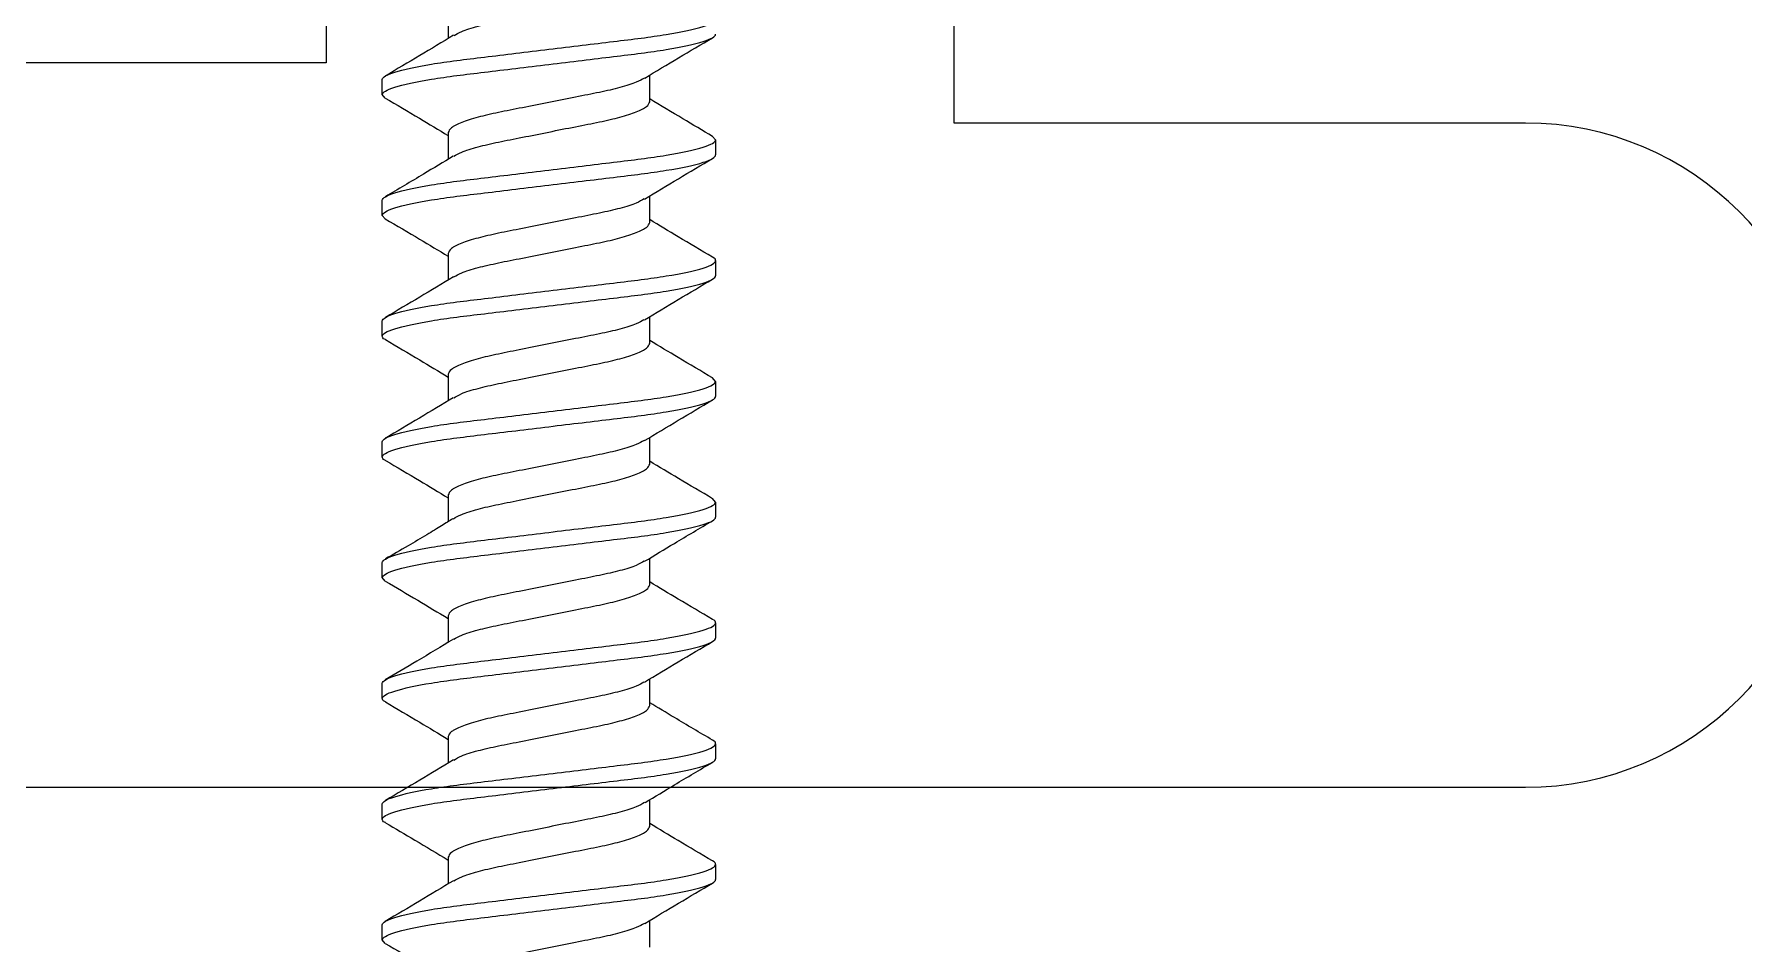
# Model space of a CAD drawing. Extents: x 0 to 79.8, y 0 to 38.2.
# Drawn here: x 71.279 to 71.987, y 29.205 to 29.582 of the extents above; entities that cross this region are included whole.
import ezdxf

# ---------------------------------------------------------------- set-up
doc = ezdxf.new("R2010")
doc.units = 0
doc.header["$MEASUREMENT"] = 0
doc.linetypes.add('SLD-Solid', pattern=[0])
doc.layers.get('0').update_dxf_attribs({"linetype": 'CONTINUOUS'})
doc.layers.add('TEXT', color=7, linetype='CONTINUOUS')

# ---------------------------------------------------------------- blocks, each defined once
blk = doc.blocks.new('25559')
at = {"color": 7, "linetype": 'SLD-Solid', "lineweight": 15}
for p, q in [((0.2062499640494835, 0.06899999832279491), (0.2048183672540773, 0.06775296564529754)), ((0.2062499640494835, 0.06899999832279491), (0.2124999451825005, 0.06899999832279491)), ((0.2562499597786001, 0.06899999832279491), (0.2624999775778605, 0.06899999832279491)), ((0.3062499555077096, 0.06899999832279491), (0.3047983022773337, 0.06773548959716891)), ((0.3062499555077096, 0.06899999832279491), (0.31249997330697, 0.06899999832279491)), ((0.3562499879030696, 0.06899999832279491), (0.35480775789717, 0.06774372116873906)), ((0.3562499879030696, 0.06899999832279491), (0.3624999690360937, 0.06899999832279491)), ((0.4062499836321862, 0.06899999832279491), (0.4124999647652032, 0.06899999832279491)), ((0.4562499793613028, 0.06899999832279491), (0.462499960494327, 0.06899999832279491)), ((0.5062499750904195, 0.06899999832279491), (0.5124999562234365, 0.06899999832279491)), ((0.1904999793279814, 0.04172019887803913), (0.1794554469153624, 0.04172019887803913)), ((0.240499975057098, 0.04172019887803913), (0.229458009281494, 0.04172019887803913)), ((0.2904999707862146, 0.04172019887803913), (0.2794585550042541, 0.04172019887803913)), ((0.3404999665153312, 0.04172019887803913), (0.3294580007397272, 0.04172019887803913)), ((0.3904999622444478, 0.04172019887803913), (0.3794561631566893, 0.04172019887803913)), ((0.4404999579735644, 0.04172019887803913), (0.4294585788578473, 0.04172019887803913)), ((0.4904999903689173, 0.04172019887803913), (0.4794519746632062, 0.04172019887803913)), ((0.5404999860980411, 0.04172019887803913), (0.5294560036790656, 0.04172019887803913)), ((0.1532499363103241, -0.04172019887803913), (0.1642914620910076, -0.04172019887803913)), ((0.2032500053719275, -0.04172019887803913), (0.214293804459686, -0.04172019887803913)), ((0.2532499644348007, -0.04172019887803913), (0.2642915268817276, -0.04172019887803913)), ((0.3032499601639174, -0.04172019887803913), (0.3142921826032179, -0.04172019887803913)), ((0.353249955893034, -0.04172019887803913), (0.3643246646237159, -0.04172019887803913)), ((0.403249988288394, -0.04172019887803913), (0.4142905240805135, -0.04172019887803913)), ((0.4532499840175035, -0.04172019887803913), (0.4642919131268641, -0.04172019887803913)), ((0.5032499797466272, -0.04172019887803913), (0.5142915055273107, -0.04172019887803913)), ((0.1874999473179457, -0.06899999832279491), (0.1812499661849216, -0.06899999832279491)), ((0.1889305907910241, -0.06775380438560319), (0.1874999473179457, -0.06899999832279491)), ((0.2374999430470552, -0.06899999832279491), (0.2312499619140382, -0.06899999832279491)), ((0.2389440796976032, -0.06774210327077412), (0.2374999430470552, -0.06899999832279491)), ((0.2874999754424152, -0.06899999832279491), (0.2812499576431549, -0.06899999832279491)), ((0.3374999711715319, -0.06899999832279491), (0.3312499900385149, -0.06899999832279491)), ((0.3874999669006485, -0.06899999832279491), (0.3812499857676315, -0.06899999832279491)), ((0.3889371736312484, -0.06774810736808945), (0.3874999669006485, -0.06899999832279491)), ((0.4374999626297651, -0.06899999832279491), (0.4312499814967481, -0.06899999832279491)), ((0.4874999583588817, -0.06899999832279491), (0.4812499772258647, -0.06899999832279491)), ((0.5374999907542417, -0.06899999832279491), (0.5312499729549813, -0.06899999832279491)), ((0.5389298642362235, -0.06775445062814356), (0.5374999907542417, -0.06899999832279491))]:
    blk.add_line(p, q, dxfattribs=at)
for points, knots in [([(0.1812499724269827, -0.0689999999999884), (0.180347862631379, -0.0689999999999884), (0.1792963103142355, -0.06732069762327342), (0.1770932361714657, -0.06032598277693069), (0.1759478589153716, -0.05501784534993703), (0.1743607226230068, -0.04534187172058068), (0.1738533182178656, -0.04184291922157968), (0.1729053203646416, -0.0345452344224384), (0.1724642237022564, -0.0307540005592557), (0.1709795177337341, -0.01846063513988838), (0.1698664273954478, -0.009244247138866513), (0.1676335174585262, 0.009244247138866513), (0.1665204271202327, 0.01846063513988838), (0.1650357211517104, 0.0307540005592557), (0.1645946244893324, 0.03454523442246682), (0.1636466266361083, 0.04184291922157968), (0.1631392222309671, 0.04534187172058068), (0.1615520859385953, 0.05501784534993703), (0.1604067086825012, 0.06032598277693069), (0.1582036345397384, 0.06732069762327342), (0.1571520822225949, 0.0689999999999884), (0.1562499724269841, 0.0689999999999884)], [0, 0, 0, 0, 0.1249999999999999, 0.1249999999999999, 0.2499999999999998, 0.2499999999999998, 0.3124999999999997, 0.3124999999999997, 0.3749999999999997, 0.3749999999999997, 0.4999999999999997, 0.4999999999999997, 0.6249999999999997, 0.6249999999999997, 0.6874999999999997, 0.6874999999999997, 0.7499999999999998, 0.7499999999999998, 0.8749999999999999, 0.8749999999999999, 1, 1, 1, 1]), ([(0.1874999724269841, -0.0689999999999884), (0.1865978626313733, -0.0689999999999884), (0.185546310314237, -0.06732069762327342), (0.1833432361714671, -0.06032598277693069), (0.182197858915373, -0.05501784534993703), (0.1806107226230012, -0.04534187172058068), (0.1801033182178671, -0.04184291922157968), (0.179155320364643, -0.0345452344224384), (0.1787142237022579, -0.0307540005592557), (0.1772295177337355, -0.01846063513988838), (0.1761164273954492, -0.009244247138866513), (0.1738835174585205, 0.009244247138866513), (0.1727704271202342, 0.01846063513988838), (0.1712857211517118, 0.0307540005592557), (0.1708446244893338, 0.03454523442246682), (0.1698966266361026, 0.04184291922157968), (0.1693892222309685, 0.04534187172058068), (0.1678020859386038, 0.05501784534993703), (0.1666567086825026, 0.06032598277693069), (0.1644536345397398, 0.06732069762327342), (0.1634020822225963, 0.0689999999999884), (0.1624999724269856, 0.0689999999999884)], [0, 0, 0, 0, 0.125, 0.125, 0.2500000000000001, 0.2500000000000001, 0.3125000000000001, 0.3125000000000001, 0.3750000000000002, 0.3750000000000002, 0.5000000000000001, 0.5000000000000001, 0.625, 0.625, 0.6875, 0.6875, 0.75, 0.75, 0.875, 0.875, 1, 1, 1, 1]), ([(0.1806655796024756, 0.03970732754757478), (0.177868649567813, 0.04434089766041893), (0.1722476280134018, 0.05365303530970778), (0.1667196640270348, 0.06303658527158973), (0.163942326124257, 0.06775103150096129)], [0, 0, 0, 0, 0.4975839369380017, 1, 1, 1, 1]), ([(0.2048195405738511, 0.06777072585677502), (0.2023926080985703, 0.06364931578599453), (0.1972661292341868, 0.05494354344392605), (0.1920410794012426, 0.046281522272551), (0.189289626643415, 0.04172019887803913)], [0, 0, 0, 0, 0.4734111930410915, 1, 1, 1, 1]), ([(0.231249972426987, -0.0689999999999884), (0.2303478626313762, -0.0689999999999884), (0.2292963103142398, -0.06732069762327342), (0.2270932361714699, -0.06032598277693069), (0.2259478589153758, -0.05501784534993703), (0.224360722623004, -0.04534187172058068), (0.2238533182178699, -0.04184291922157968), (0.2229053203646387, -0.03454523442246682), (0.2224642237022607, -0.0307540005592557), (0.2209795177337384, -0.01846063513988838), (0.219866427395452, -0.009244247138866513), (0.2176335174585233, 0.009244247138866513), (0.216520427120237, 0.01846063513988838), (0.2150357211517147, 0.0307540005592557), (0.2145946244893366, 0.0345452344224384), (0.2136466266361055, 0.04184291922157968), (0.2131392222309714, 0.04534187172058068), (0.2115520859385995, 0.05501784534993703), (0.2104067086825054, 0.06032598277693069), (0.2082036345397356, 0.06732069762327342), (0.2071520822225921, 0.0689999999999884), (0.2062499724269884, 0.0689999999999884)], [0, 0, 0, 0, 0.1249999999999998, 0.1249999999999998, 0.2499999999999996, 0.2499999999999996, 0.3124999999999995, 0.3124999999999995, 0.3749999999999995, 0.3749999999999995, 0.4999999999999996, 0.4999999999999996, 0.6249999999999996, 0.6249999999999996, 0.6874999999999997, 0.6874999999999997, 0.7499999999999998, 0.7499999999999998, 0.8749999999999999, 0.8749999999999999, 1, 1, 1, 1]), ([(0.2374999724269884, -0.0689999999999884), (0.2365978626313776, -0.0689999999999884), (0.2355463103142341, -0.06732069762327342), (0.2333432361714642, -0.06032598277693069), (0.2321978589153701, -0.05501784534993703), (0.2306107226230054, -0.04534187172058068), (0.2301033182178713, -0.04184291922157968), (0.2291553203646401, -0.03454523442246682), (0.228714223702255, -0.0307540005592557), (0.2272295177337327, -0.01846063513988838), (0.2261164273954535, -0.009244247138866513), (0.2238835174585248, 0.009244247138866513), (0.2227704271202384, 0.01846063513988838), (0.2212857211517161, 0.0307540005592557), (0.220844624489331, 0.0345452344224384), (0.2198966266361069, 0.04184291922157968), (0.2193892222309728, 0.04534187172058068), (0.217802085938601, 0.05501784534993703), (0.2166567086825069, 0.06032598277693069), (0.214453634539737, 0.06732069762327342), (0.2134020822225935, 0.0689999999999884), (0.2124999724269827, 0.0689999999999884)], [0, 0, 0, 0, 0.125, 0.125, 0.2500000000000001, 0.2500000000000001, 0.3125000000000001, 0.3125000000000001, 0.3750000000000003, 0.3750000000000003, 0.5000000000000003, 0.5000000000000003, 0.6250000000000003, 0.6250000000000003, 0.6875000000000002, 0.6875000000000002, 0.7500000000000002, 0.7500000000000002, 0.8750000000000001, 0.8750000000000001, 1, 1, 1, 1]), ([(0.2307414744547955, 0.03958653977625204), (0.2279283793356868, 0.04424379473758222), (0.222270231483094, 0.05361121249015355), (0.2167214052008291, 0.06303211865665048), (0.2139313219804464, 0.06776917670802618)], [0, 0, 0, 0, 0.4971759650679533, 1, 1, 1, 1]), ([(0.2547695602136315, 0.06768707640645744), (0.2519868944589376, 0.06295977078798387), (0.2468726049050645, 0.05427140794679985), (0.2416658303863031, 0.04565050217135536), (0.239292042344573, 0.04172019887803913)], [0, 0, 0, 0, 0.5440962474604328, 1, 1, 1, 1]), ([(0.2562499597786001, 0.06899999832279491), (0.2557823661496812, 0.06899033353209916), (0.2553056215637355, 0.06898047959833775), (0.254778073021356, 0.06768627928931892), (0.2547679468989372, 0.06766143753597476)], [0, 0, 0, 0, 0.9808053257506866, 1, 1, 1, 1]), ([(0.2812499724269841, -0.0689999999999884), (0.2803478626313733, -0.0689999999999884), (0.279296310314237, -0.06732069762327342), (0.2770932361714671, -0.06032598277693069), (0.275947858915373, -0.05501784534993703), (0.2743607226230012, -0.04534187172058068), (0.2738533182178671, -0.04184291922157968), (0.272905320364643, -0.0345452344224384), (0.2724642237022579, -0.0307540005592557), (0.2709795177337355, -0.01846063513988838), (0.2698664273954492, -0.009244247138866513), (0.2676335174585205, 0.009244247138866513), (0.2665204271202342, 0.01846063513988838), (0.2650357211517118, 0.0307540005592557), (0.2645946244893338, 0.03454523442246682), (0.2636466266361026, 0.04184291922157968), (0.2631392222309685, 0.04534187172058068), (0.2615520859385967, 0.05501784534993703), (0.2604067086825026, 0.06032598277693069), (0.2582036345397327, 0.06732069762327342), (0.2571520822225963, 0.0689999999999884), (0.2562499724269856, 0.0689999999999884)], [0, 0, 0, 0, 0.1249999999999999, 0.1249999999999999, 0.2499999999999999, 0.2499999999999999, 0.3124999999999999, 0.3124999999999999, 0.3749999999999999, 0.3749999999999999, 0.5, 0.5, 0.625, 0.625, 0.6875000000000001, 0.6875000000000001, 0.7500000000000002, 0.7500000000000002, 0.8750000000000001, 0.8750000000000001, 1, 1, 1, 1]), ([(0.2874999724269856, -0.0689999999999884), (0.2865978626313748, -0.0689999999999884), (0.2855463103142313, -0.06732069762327342), (0.2833432361714614, -0.06032598277693069), (0.2821978589153673, -0.05501784534993703), (0.2806107226230026, -0.04534187172058068), (0.2801033182178685, -0.04184291922157968), (0.2791553203646373, -0.0345452344224384), (0.2787142237022522, -0.0307540005592557), (0.2772295177337369, -0.01846063513988838), (0.2761164273954506, -0.009244247138866513), (0.2738835174585219, 0.009244247138866513), (0.2727704271202356, 0.01846063513988838), (0.2712857211517132, 0.0307540005592557), (0.2708446244893281, 0.03454523442246682), (0.269896626636104, 0.04184291922157968), (0.2693892222309699, 0.04534187172058068), (0.2678020859385981, 0.05501784534993703), (0.266656708682504, 0.06032598277693069), (0.2644536345397341, 0.06732069762327342), (0.2634020822225978, 0.0689999999999884), (0.262499972426987, 0.0689999999999884)], [0, 0, 0, 0, 0.125, 0.125, 0.2499999999999999, 0.2499999999999999, 0.3124999999999999, 0.3124999999999999, 0.3749999999999999, 0.3749999999999999, 0.5, 0.5, 0.625, 0.625, 0.6875000000000001, 0.6875000000000001, 0.7500000000000001, 0.7500000000000001, 0.8750000000000001, 0.8750000000000001, 1, 1, 1, 1]), ([(0.2807889529687202, 0.03950928400203679), (0.2779724878015983, 0.04416974746257551), (0.2723065663465292, 0.05354526547705518), (0.266753229998514, 0.06297734873959371), (0.263960394040339, 0.06772085059961341)], [0, 0, 0, 0, 0.4970886358831252, 1, 1, 1, 1]), ([(0.3048009422468425, 0.06773989412963033), (0.3020087226685746, 0.06299622337053279), (0.2968893792635754, 0.05429902784723595), (0.2916658835674255, 0.04565125661261504), (0.2892914147475523, 0.04172019887803913)], [0, 0, 0, 0, 0.5454253323844276, 0.9999999999999999, 0.9999999999999999, 0.9999999999999999, 0.9999999999999999]), ([(0.3312499724269884, -0.0689999999999884), (0.3303478626313776, -0.0689999999999884), (0.3292963103142341, -0.06732069762327342), (0.3270932361714642, -0.06032598277693069), (0.3259478589153701, -0.05501784534993703), (0.3243607226229983, -0.04534187172058068), (0.3238533182178713, -0.04184291922157968), (0.3229053203646401, -0.0345452344224384), (0.322464223702255, -0.0307540005592557), (0.3209795177337327, -0.01846063513988838), (0.3198664273954464, -0.009244247138866513), (0.3176335174585248, 0.009244247138866513), (0.3165204271202384, 0.01846063513988838), (0.3150357211517161, 0.0307540005592557), (0.314594624489331, 0.03454523442246682), (0.3136466266360998, 0.04184291922157968), (0.3131392222309728, 0.04534187172058068), (0.311552085938601, 0.05501784534993703), (0.3104067086825069, 0.06032598277693069), (0.308203634539737, 0.06732069762327342), (0.3071520822225935, 0.0689999999999884), (0.3062499724269827, 0.0689999999999884)], [0, 0, 0, 0, 0.1249999999999999, 0.1249999999999999, 0.2499999999999999, 0.2499999999999999, 0.3124999999999999, 0.3124999999999999, 0.3749999999999999, 0.3749999999999999, 0.5, 0.5, 0.625, 0.625, 0.6875, 0.6875, 0.75, 0.75, 0.875, 0.875, 1, 1, 1, 1]), ([(0.3374999724269827, -0.0689999999999884), (0.336597862631379, -0.0689999999999884), (0.3355463103142355, -0.06732069762327342), (0.3333432361714657, -0.06032598277693069), (0.3321978589153716, -0.05501784534993703), (0.3306107226230068, -0.04534187172058068), (0.3301033182178656, -0.04184291922157968), (0.3291553203646416, -0.0345452344224384), (0.3287142237022564, -0.0307540005592557), (0.3272295177337341, -0.01846063513988838), (0.3261164273954478, -0.009244247138866513), (0.3238835174585262, 0.009244247138866513), (0.3227704271202327, 0.01846063513988838), (0.3212857211517104, 0.0307540005592557), (0.3208446244893324, 0.03454523442246682), (0.3198966266361083, 0.04184291922157968), (0.3193892222309671, 0.04534187172058068), (0.3178020859385953, 0.05501784534993703), (0.3166567086825012, 0.06032598277693069), (0.3144536345397313, 0.06732069762327342), (0.3134020822225949, 0.0689999999999884), (0.3124999724269841, 0.0689999999999884)], [0, 0, 0, 0, 0.1249999999999999, 0.1249999999999999, 0.2499999999999998, 0.2499999999999998, 0.3124999999999998, 0.3124999999999998, 0.3749999999999999, 0.3749999999999999, 0.5000000000000001, 0.5000000000000001, 0.6250000000000002, 0.6250000000000002, 0.6875000000000002, 0.6875000000000002, 0.7500000000000001, 0.7500000000000001, 0.8750000000000001, 0.8750000000000001, 1, 1, 1, 1]), ([(0.3307512191336883, 0.03957079162483979), (0.3279461789134075, 0.044213106827101), (0.322306594606431, 0.05354656585328144), (0.316767785640792, 0.0629532152049137), (0.3139838928312741, 0.06768114564161465)], [0, 0, 0, 0, 0.4973842162112512, 1, 1, 1, 1]), ([(0.3548083078908206, 0.06775214065481805), (0.3520307063254791, 0.06303565649764664), (0.3469018351117299, 0.05432661769026481), (0.3416855687060121, 0.04568283681155094), (0.3392942337773945, 0.04172019887803913)], [0, 0, 0, 0, 0.5415619635541834, 1, 1, 1, 1]), ([(0.3812499724269856, -0.0689999999999884), (0.3803478626313748, -0.0689999999999884), (0.3792963103142313, -0.06732069762327342), (0.3770932361714614, -0.06032598277693069), (0.3759478589153673, -0.05501784534993703), (0.3743607226230026, -0.04534187172058068), (0.3738533182178685, -0.04184291922157968), (0.3729053203646373, -0.0345452344224384), (0.3724642237022593, -0.0307540005592557), (0.3709795177337369, -0.01846063513988838), (0.3698664273954506, -0.009244247138866513), (0.3676335174585219, 0.009244247138866513), (0.3665204271202356, 0.01846063513988838), (0.3650357211517132, 0.0307540005592557), (0.3645946244893281, 0.0345452344224384), (0.363646626636104, 0.04184291922157968), (0.3631392222309699, 0.04534187172058068), (0.3615520859385981, 0.05501784534993703), (0.360406708682504, 0.06032598277693069), (0.3582036345397341, 0.06732069762327342), (0.3571520822225978, 0.0689999999999884), (0.356249972426987, 0.0689999999999884)], [0, 0, 0, 0, 0.125, 0.125, 0.25, 0.25, 0.3125, 0.3125, 0.375, 0.375, 0.5, 0.5, 0.625, 0.625, 0.6874999999999999, 0.6874999999999999, 0.7499999999999999, 0.7499999999999999, 0.875, 0.875, 1, 1, 1, 1]), ([(0.387499972426987, -0.0689999999999884), (0.3865978626313762, -0.0689999999999884), (0.3855463103142327, -0.06732069762327342), (0.3833432361714699, -0.06032598277693069), (0.3821978589153687, -0.05501784534993703), (0.380610722623004, -0.04534187172058068), (0.3801033182178628, -0.04184291922157968), (0.3791553203646387, -0.0345452344224384), (0.3787142237022607, -0.0307540005592557), (0.3772295177337384, -0.01846063513988838), (0.3761164273954449, -0.009244247138866513), (0.3738835174585233, 0.009244247138866513), (0.372770427120237, 0.01846063513988838), (0.3712857211517147, 0.0307540005592557), (0.3708446244893295, 0.0345452344224384), (0.3698966266361055, 0.04184291922157968), (0.3693892222309714, 0.04534187172058068), (0.3678020859385995, 0.05501784534993703), (0.3666567086825054, 0.06032598277693069), (0.3644536345397356, 0.06732069762327342), (0.3634020822225921, 0.0689999999999884), (0.3624999724269884, 0.0689999999999884)], [0, 0, 0, 0, 0.125, 0.125, 0.2500000000000001, 0.2500000000000001, 0.3124999999999999, 0.3124999999999999, 0.3749999999999998, 0.3749999999999998, 0.4999999999999999, 0.4999999999999999, 0.6249999999999999, 0.6249999999999999, 0.6874999999999998, 0.6874999999999998, 0.7499999999999998, 0.7499999999999998, 0.875, 0.875, 1, 1, 1, 1]), ([(0.3807245218378341, 0.03961378737815835), (0.3782486009433939, 0.0437105056587086), (0.3726050606361468, 0.05304844323003977), (0.3670639498015333, 0.06245316775931542), (0.3639538222410579, 0.06773187338896491)], [0, 0, 0, 0, 0.4387176771405727, 1, 1, 1, 1]), ([(0.4047894938372281, 0.06772075435074498), (0.4019974553672512, 0.06297682902967949), (0.3968817064302925, 0.05428470992777079), (0.391662206494658, 0.04564471600400566), (0.3892913695395492, 0.04172019887803913)], [0, 0, 0, 0, 0.5457731613464917, 1, 1, 1, 1]), ([(0.4062499836321862, 0.06899999832279491), (0.4057824808354269, 0.06899582240026803), (0.4053121701988331, 0.06899162139697523), (0.4047920855097686, 0.06772035538176624), (0.4047889805098208, 0.06771276569301676)], [0, 0, 0, 0, 0.9940298185777356, 1, 1, 1, 1]), ([(0.4312499724269827, -0.0689999999999884), (0.430347862631379, -0.0689999999999884), (0.4292963103142355, -0.06732069762327342), (0.4270932361714657, -0.06032598277693069), (0.4259478589153716, -0.05501784534993703), (0.4243607226230068, -0.04534187172058068), (0.4238533182178656, -0.04184291922157968), (0.4229053203646416, -0.03454523442246682), (0.4224642237022564, -0.0307540005592557), (0.4209795177337341, -0.01846063513988838), (0.4198664273954478, -0.009244247138866513), (0.4176335174585262, 0.009244247138866513), (0.4165204271202327, 0.01846063513988838), (0.4150357211517104, 0.0307540005592557), (0.4145946244893324, 0.0345452344224384), (0.4136466266361083, 0.04184291922157968), (0.4131392222309671, 0.04534187172058068), (0.4115520859386024, 0.05501784534993703), (0.4104067086825083, 0.06032598277693069), (0.4082036345397384, 0.06732069762327342), (0.4071520822225949, 0.0689999999999884), (0.4062499724269841, 0.0689999999999884)], [0, 0, 0, 0, 0.125, 0.125, 0.2499999999999999, 0.2499999999999999, 0.3125, 0.3125, 0.375, 0.375, 0.5, 0.5, 0.625, 0.625, 0.6875, 0.6875, 0.7499999999999999, 0.7499999999999999, 0.875, 0.875, 1, 1, 1, 1]), ([(0.4374999724269841, -0.0689999999999884), (0.4365978626313733, -0.0689999999999884), (0.435546310314237, -0.06732069762327342), (0.4333432361714671, -0.06032598277693069), (0.432197858915373, -0.05501784534993703), (0.4306107226230012, -0.04534187172058068), (0.4301033182178671, -0.04184291922157968), (0.429155320364643, -0.03454523442246682), (0.4287142237022579, -0.0307540005592557), (0.4272295177337355, -0.01846063513988838), (0.4261164273954492, -0.009244247138866513), (0.4238835174585205, 0.009244247138866513), (0.4227704271202342, 0.01846063513988838), (0.4212857211517189, 0.0307540005592557), (0.4208446244893338, 0.0345452344224384), (0.4198966266361026, 0.04184291922157968), (0.4193892222309685, 0.04534187172058068), (0.4178020859386038, 0.05501784534993703), (0.4166567086825097, 0.06032598277693069), (0.4144536345397398, 0.06732069762327342), (0.4134020822225963, 0.0689999999999884), (0.4124999724269856, 0.0689999999999884)], [0, 0, 0, 0, 0.125, 0.125, 0.2499999999999999, 0.2499999999999999, 0.3125, 0.3125, 0.375, 0.375, 0.5, 0.5, 0.625, 0.625, 0.6875, 0.6875, 0.7499999999999999, 0.7499999999999999, 0.875, 0.875, 1, 1, 1, 1]), ([(0.430777060293309, 0.03952873086072373), (0.427958161813649, 0.04419429074536652), (0.4222866000562249, 0.05358129464408989), (0.41673033826428, 0.06301638344328353), (0.413935668179839, 0.06776201304077745)], [0, 0, 0, 0, 0.4970233244787143, 0.9999999999999999, 0.9999999999999999, 0.9999999999999999, 0.9999999999999999]), ([(0.454786959595566, 0.06771648731668733), (0.4516793717514886, 0.06244002947448735), (0.4465583834393385, 0.05374496426790643), (0.4413440111488072, 0.04511371568938216), (0.4392938952394374, 0.04172019887803913)], [0, 0, 0, 0, 0.6068336138757475, 0.9999999999999999, 0.9999999999999999, 0.9999999999999999, 0.9999999999999999]), ([(0.4562499793613028, 0.06899999832279491), (0.4557824940169866, 0.06899518696056361), (0.4553114056782661, 0.06899033851627223), (0.4547903216426903, 0.06771607207352304), (0.4547863362694358, 0.06770632618409422)], [0, 0, 0, 0, 0.9923517648106059, 1, 1, 1, 1]), ([(0.481249972426987, -0.0689999999999884), (0.4803478626313762, -0.0689999999999884), (0.4792963103142327, -0.06732069762327342), (0.4770932361714628, -0.06032598277693069), (0.4759478589153687, -0.05501784534993703), (0.474360722623004, -0.04534187172058068), (0.4738533182178628, -0.04184291922157968), (0.4729053203646387, -0.0345452344224384), (0.4724642237022536, -0.0307540005592557), (0.4709795177337384, -0.01846063513988838), (0.4698664273954449, -0.009244247138866513), (0.4676335174585233, 0.009244247138866513), (0.466520427120237, 0.01846063513988838), (0.4650357211517147, 0.0307540005592557), (0.4645946244893295, 0.03454523442246682), (0.4636466266361055, 0.04184291922157968), (0.4631392222309643, 0.04534187172058068), (0.4615520859385995, 0.05501784534993703), (0.4604067086825054, 0.06032598277693069), (0.4582036345397356, 0.06732069762327342), (0.4571520822225921, 0.0689999999999884), (0.4562499724269884, 0.0689999999999884)], [0, 0, 0, 0, 0.1249999999999998, 0.1249999999999998, 0.2499999999999995, 0.2499999999999995, 0.3124999999999995, 0.3124999999999995, 0.3749999999999994, 0.3749999999999994, 0.4999999999999994, 0.4999999999999994, 0.6249999999999994, 0.6249999999999994, 0.6874999999999996, 0.6874999999999996, 0.7499999999999996, 0.7499999999999996, 0.8749999999999998, 0.8749999999999998, 1, 1, 1, 1]), ([(0.4874999724269884, -0.0689999999999884), (0.4865978626313776, -0.0689999999999884), (0.4855463103142341, -0.06732069762327342), (0.4833432361714642, -0.06032598277693069), (0.4821978589153701, -0.05501784534993703), (0.4806107226229983, -0.04534187172058068), (0.4801033182178642, -0.04184291922157968), (0.4791553203646401, -0.0345452344224384), (0.478714223702255, -0.0307540005592557), (0.4772295177337327, -0.01846063513988838), (0.4761164273954464, -0.009244247138866513), (0.4738835174585176, 0.009244247138866513), (0.4727704271202384, 0.01846063513988838), (0.4712857211517161, 0.0307540005592557), (0.470844624489331, 0.03454523442246682), (0.4698966266360998, 0.04184291922157968), (0.4693892222309657, 0.04534187172058068), (0.467802085938601, 0.05501784534993703), (0.4666567086825069, 0.06032598277693069), (0.464453634539737, 0.06732069762327342), (0.4634020822225935, 0.0689999999999884), (0.4624999724269827, 0.0689999999999884)], [0, 0, 0, 0, 0.125, 0.125, 0.2499999999999999, 0.2499999999999999, 0.3125000000000001, 0.3125000000000001, 0.3750000000000001, 0.3750000000000001, 0.5000000000000002, 0.5000000000000002, 0.6250000000000003, 0.6250000000000003, 0.6875000000000003, 0.6875000000000003, 0.7500000000000002, 0.7500000000000002, 0.8750000000000001, 0.8750000000000001, 1, 1, 1, 1]), ([(0.4806249277798216, 0.03977081056419252), (0.4781723509724429, 0.04383242595261549), (0.4725803049970239, 0.05309319198377693), (0.4670772188974155, 0.06243181089845962), (0.4639876933079066, 0.06767466946644163)], [0, 0, 0, 0, 0.4385830907256587, 1, 1, 1, 1]), ([(0.5047818587168962, 0.06770791199909354), (0.501991637696932, 0.06296700565673063), (0.4968773586061985, 0.0542772574237631), (0.4916616302055417, 0.04564356677931869), (0.4892914709965055, 0.04172019887803913)], [0, 0, 0, 0, 0.545574649029413, 1, 1, 1, 1]), ([(0.5062499750904195, 0.06899999832279491), (0.5057823974537072, 0.0689937439319408), (0.5053095793456919, 0.06898741944371523), (0.5047867007108522, 0.06770726902868773), (0.5047809053945684, 0.06769308050374434)], [0, 0, 0, 0, 0.9889165173437774, 1, 1, 1, 1]), ([(0.5312499724269841, -0.0689999999999884), (0.5303478626313733, -0.0689999999999884), (0.529296310314237, -0.06732069762327342), (0.5270932361714671, -0.06032598277693069), (0.525947858915373, -0.05501784534993703), (0.5243607226230012, -0.04534187172058068), (0.5238533182178671, -0.04184291922157968), (0.522905320364643, -0.0345452344224384), (0.5224642237022579, -0.0307540005592557), (0.5209795177337355, -0.01846063513988838), (0.5198664273954492, -0.009244247138866513), (0.5176335174585205, 0.009244247138866513), (0.5165204271202342, 0.01846063513988838), (0.5150357211517118, 0.0307540005592557), (0.5145946244893338, 0.03454523442246682), (0.5136466266361026, 0.04184291922157968), (0.5131392222309685, 0.04534187172058068), (0.5115520859385967, 0.05501784534993703), (0.5104067086825026, 0.06032598277693069), (0.5082036345397327, 0.06732069762327342), (0.5071520822225963, 0.0689999999999884), (0.5062499724269856, 0.0689999999999884)], [0, 0, 0, 0, 0.1249999999999999, 0.1249999999999999, 0.2499999999999998, 0.2499999999999998, 0.3124999999999998, 0.3124999999999998, 0.3749999999999998, 0.3749999999999998, 0.4999999999999999, 0.4999999999999999, 0.6249999999999999, 0.6249999999999999, 0.6874999999999999, 0.6874999999999999, 0.75, 0.75, 0.875, 0.875, 1, 1, 1, 1]), ([(0.5374999724269856, -0.0689999999999884), (0.5365978626313748, -0.0689999999999884), (0.5355463103142313, -0.06732069762327342), (0.5333432361714685, -0.06032598277693069), (0.5321978589153673, -0.05501784534993703), (0.5306107226230026, -0.04534187172058068), (0.5301033182178685, -0.04184291922157968), (0.5291553203646373, -0.0345452344224384), (0.5287142237022593, -0.0307540005592557), (0.5272295177337369, -0.01846063513988838), (0.5261164273954506, -0.009244247138866513), (0.5238835174585219, 0.009244247138866513), (0.5227704271202356, 0.01846063513988838), (0.5212857211517132, 0.0307540005592557), (0.5208446244893281, 0.03454523442246682), (0.519896626636104, 0.04184291922157968), (0.51938922223097, 0.04534187172058068), (0.5178020859385981, 0.05501784534993703), (0.516656708682504, 0.06032598277693069), (0.5144536345397341, 0.06732069762327342), (0.5134020822225978, 0.0689999999999884), (0.512499972426987, 0.0689999999999884)], [0, 0, 0, 0, 0.1249999999999999, 0.1249999999999999, 0.2499999999999998, 0.2499999999999998, 0.3124999999999997, 0.3124999999999997, 0.3749999999999997, 0.3749999999999997, 0.4999999999999998, 0.4999999999999998, 0.6249999999999998, 0.6249999999999998, 0.6874999999999998, 0.6874999999999998, 0.7499999999999999, 0.7499999999999999, 0.875, 0.875, 1, 1, 1, 1]), ([(0.5306776495665062, 0.0396883481834891), (0.5278773014455567, 0.04432708204885216), (0.5222484565958325, 0.05365117751833282), (0.516716058498595, 0.06304235874230812), (0.5139360263004988, 0.06776143096416831)], [0, 0, 0, 0, 0.4974996106147939, 1, 1, 1, 1]), ([(0.1629841638596972, -0.03930430595329426), (0.162436042826954, -0.0383677470985333), (0.1611596290137953, -0.03618677503638423), (0.159126892634248, -0.02974874088039314), (0.1571673705650483, -0.0211065587771202), (0.1552033196710312, -0.01096697218258669), (0.1529999800894615, -1.293596852747214e-06), (0.1507964432152846, 0.010972024483209), (0.1488333692238442, 0.02108960038066243), (0.1468701161577854, 0.02981281131016544), (0.1446666939855064, 0.03652401494900914), (0.1424630780615246, 0.0409043658238204), (0.1411461890073156, 0.04145164545789726), (0.1404999835988647, 0.04172019887803913)], [0, 0, 0, 0, 0.07120162391329521, 0.1658077885249553, 0.2569613269570803, 0.3481147360688541, 0.442721022084144, 0.5373271888114216, 0.6284805979231954, 0.7196341363553204, 0.8142403009669805, 0.9088465943248694, 1, 1, 1, 1]), ([(0.1806393265724182, 0.0395472931462848), (0.1812293252244928, 0.03854418328901943), (0.1825475060829049, 0.03630302526588025), (0.1846230518067244, 0.02975444054027321), (0.1865825099389156, 0.021105043814174), (0.1885467182606249, 0.01096740933749629), (0.1907499127212233, 1.169903072195666e-06), (0.1929534453306871, -0.01097200355866335), (0.1949166760763177, -0.02108959201459015), (0.1968797349049822, -0.0298128240538631), (0.1990833589867975, -0.03652400434424408), (0.2012867881198019, -0.04090437116039425), (0.2026037589958847, -0.04145164698678627), (0.2032500053719275, -0.04172019887803913)], [0, 0, 0, 0, 0.07623768213881528, 0.1703309879313312, 0.2609901591147173, 0.3516494232008056, 0.4457426124562486, 0.5398358017116913, 0.6304950657977796, 0.7211542369811658, 0.8152475427736816, 0.9093407393319153, 1, 1, 1, 1]), ([(0.2130528721283724, -0.03943639151077605), (0.2124819861121807, -0.03846360899368051), (0.2111828689382307, -0.03624992983773723), (0.2091269446504427, -0.02975188034437792), (0.207167351457997, -0.02110573183378506), (0.2052033195817486, -0.0109672031420871), (0.2029999745310676, -1.230671841767617e-06), (0.2007964398188804, 0.01097200833555689), (0.1988333627840007, 0.02108960453446684), (0.1968701198525835, 0.02981281052788631), (0.1946666597418627, 0.03652401083121504), (0.1924631882097501, 0.0409043700536813), (0.1911462229486887, 0.0414516466224768), (0.1904999793279814, 0.04172019887803913)], [0, 0, 0, 0, 0.07394596321695189, 0.1682725938896807, 0.25915679989775, 0.3500408769675726, 0.4443676286852184, 0.5386942614673136, 0.6295783385371362, 0.7204625445452055, 0.8147891752179344, 0.9091158153209342, 1, 1, 1, 1]), ([(0.2307160280820852, 0.03939987651594379), (0.2312806143173844, 0.03843709553729013), (0.2325734405345301, 0.03623245714422296), (0.2346231104314782, 0.02975103940121926), (0.2365824890231067, 0.02110593967526597), (0.2385467189346997, 0.01096715916705193), (0.2407499059466005, 1.237918240803992e-06), (0.2429534459470446, -0.01097202048450185), (0.2449166557763576, -0.02108959158195489), (0.2468797930530258, -0.02981281866706809), (0.2490833358801154, -0.03652400722486959), (0.2512867973015034, -0.04090436978586354), (0.2526037346916041, -0.04145164659036027), (0.2532499644348007, -0.04172019887803913)], [0, 0, 0, 0, 0.07318894462962962, 0.1675927971779725, 0.2585511810551824, 0.3495096581417117, 0.4439133937683639, 0.5383171293950106, 0.6292756064815399, 0.7202340459214853, 0.8146378389529596, 0.9090415819065021, 1, 1, 1, 1]), ([(0.262996475175612, -0.03932792359714199), (0.262444271016804, -0.03838487937397872), (0.2611637695698263, -0.03619806228280709), (0.2591268756140224, -0.02974931598487274), (0.2571674386011722, -0.02110639555974103), (0.25520322392628, -0.0109670324167439), (0.2530000328451578, -1.272430353083109e-06), (0.2507964929252253, 0.01097202926368368), (0.2488332867308571, 0.02108958959965435), (0.2468701351916565, 0.02981281608833797), (0.2446666500345316, 0.03652400968479697), (0.2424631852402612, 0.04090437032809291), (0.2411462191061986, 0.04145164671282942), (0.240499975057098, 0.04172019887803913)], [0, 0, 0, 0, 0.07169358968669436, 0.1662496449337518, 0.2573548470754842, 0.3484600869245438, 0.4430161442860849, 0.5375722016476442, 0.6286774414967038, 0.7197826436384362, 0.8143386988854937, 0.9088947635857589, 1, 1, 1, 1]), ([(0.2807646799157908, 0.03930639134588887), (0.2813131663072141, 0.03836925958341908), (0.2825899524053739, 0.03618777099015347), (0.284623054215416, 0.02974879244848694), (0.2865825542824751, 0.02110654002783008), (0.2885466996489612, 0.01096699008320456), (0.2907498908413118, 1.278134362792116e-06), (0.2929535020159477, -0.01097202315870049), (0.2949166361035154, -0.02108959316777259), (0.2968797931926161, -0.02981281871404917), (0.299083330413211, -0.03652400721213667), (0.3012867933169261, -0.04090436978893308), (0.3026037305149671, -0.04145164659138345), (0.3032499601639174, -0.04172019887803913)], [0, 0, 0, 0, 0.07124507438538573, 0.1658468139971849, 0.2569960889186121, 0.3481452902050227, 0.4427470319323414, 0.5373488333003906, 0.6284980345868013, 0.719647253827953, 0.8142490530804943, 0.9088508021500685, 1, 1, 1, 1]), ([(0.3130451270093104, -0.03942146376655842), (0.3124768028923128, -0.03845276955632926), (0.311180227621108, -0.0362427895101689), (0.3091269151034481, -0.02975153557594012), (0.3071674082304696, -0.0211058153649617), (0.305203284244854, -0.01096718669174379), (0.3030000116537224, -1.233401263789347e-06), (0.3007964928527045, 0.01097201861679764), (0.2988332823234501, 0.02108959245373399), (0.2968701272788365, 0.02981281510272993), (0.2946666606575903, 0.03652401211701317), (0.2924631237819497, 0.04090436812381881), (0.2911461957364594, 0.04145164610108054), (0.2904999707862146, 0.04172019887803913)], [0, 0, 0, 0, 0.07363668750507738, 0.1679948205901584, 0.2589093238017367, 0.3498238091048088, 0.4441820037871141, 0.5385401389822657, 0.6294546798222435, 0.7203691830338218, 0.8147273161189028, 0.9090855181245612, 1, 1, 1, 1]), ([(0.3307269460807589, 0.03937893092455624), (0.3312879288094521, 0.03842189169469634), (0.3325771695341189, 0.03622244082541215), (0.3346230814403555, 0.02975053720075493), (0.3365825422067275, 0.02110607803172115), (0.3385466976682423, 0.01096711854691534), (0.3407498859463942, 1.243130100192502e-06), (0.3429534979054765, -0.01097201416047255), (0.344916631790376, -0.02108959553785894), (0.3468797889335278, -0.02981281805230651), (0.3490833261391231, -0.03652400739156292), (0.3512867890468101, -0.04090436974595946), (0.3526037262443324, -0.04145164657722944), (0.353249955893034, -0.04172019887803913)], [0, 0, 0, 0, 0.07275409105585529, 0.1672021833807134, 0.2582033053704281, 0.3492044094345741, 0.4436524443276726, 0.5381005387646038, 0.6291016428287499, 0.7201027648184647, 0.8145508571433226, 0.9089988993667496, 1, 1, 1, 1]), ([(0.3631032387337356, -0.03953316747615077), (0.3625156791629536, -0.03853391635712455), (0.3611999371435246, -0.03629625952945048), (0.3591269419773795, -0.02975411340807455), (0.3571673961597241, -0.02110513679963333), (0.3552032810415824, -0.01096737638965806), (0.353000011429728, -1.181016898499365e-06), (0.3507964720597059, 0.01097200042141822), (0.3488333396764176, 0.02108960380462577), (0.3468701063444541, 0.02981281005318692), (0.3446666610241422, 0.03652401312487541), (0.3424631184009428, 0.0409043678825185), (0.341146191100151, 0.04145164602167029), (0.3404999665153312, 0.04172019887803913)], [0, 0, 0, 0, 0.07594638504738133, 0.1700693087120105, 0.2607571293719859, 0.3514449321681073, 0.4455678579375376, 0.5396907243681355, 0.630378527164257, 0.7210664032226536, 0.8151892675484428, 0.9093122006229656, 1, 1, 1, 1]), ([(0.3806972054867259, 0.03943612109722494), (0.3812680385969784, 0.03846341203100678), (0.3825670954649709, 0.03624979763065994), (0.3846230533609258, 0.02975188159575737), (0.3865825480491836, 0.02110572467643124), (0.3885466764094545, 0.01096721215864704), (0.3907499438700626, 1.225922972025728e-06), (0.392953478148641, -0.01097201253696767), (0.3949166318793047, -0.02108959653878628), (0.3968797828019035, -0.02981281777550748), (0.3990833248863765, -0.03652400745633599), (0.4012867752220473, -0.04090437063851482), (0.4026037432902143, -0.04145164681497704), (0.403249988288394, -0.04172019887803913)], [0, 0, 0, 0, 0.07394035166028494, 0.1682676073293617, 0.2591523027086186, 0.3500369801852408, 0.4443642379636926, 0.5386914362744837, 0.629576113751106, 0.7204608091303629, 0.8147880647994395, 0.9091152704311849, 1, 1, 1, 1]), ([(0.4130275920033455, -0.03938776290587498), (0.4124650917229857, -0.03842830253006468), (0.4111743438311635, -0.03622666548096731), (0.4091268770452174, -0.0297507459838755), (0.407167407862211, -0.02110602378988347), (0.4052032723283716, -0.0109671286566595), (0.4030000082952512, -1.248523801677948e-06), (0.4007964677684441, 0.01097201778873114), (0.3988333344415906, 0.02108959918041364), (0.3968701060227602, 0.02981281153302007), (0.3946666417759914, 0.03652401055865084), (0.3924631713374254, 0.04090437011890913), (0.3911462059346817, 0.04145164664396361), (0.3904999622444478, 0.04172019887803913)], [0, 0, 0, 0, 0.07293750862297206, 0.1673669130085441, 0.258350029092572, 0.3493331272545782, 0.443762533751805, 0.5381918807169817, 0.6291749788789878, 0.7201581505418239, 0.8145874953953383, 0.9090168496893926, 1, 1, 1, 1]), ([(0.4307521639142422, 0.03933042148494792), (0.4313047896921347, 0.03838669078683665), (0.432585701012357, 0.03619925150547942), (0.4346230916458182, 0.02974937876385297), (0.4365825324918546, 0.02110638391988573), (0.4385466755836234, 0.01096702807410566), (0.44074993751709, 1.275930884503396e-06), (0.4429534786090841, -0.01097202483401816), (0.444916611789921, -0.02108959732470339), (0.4468798402476892, -0.02981281205111941), (0.4490833044836577, -0.03652401041813391), (0.4512867749250731, -0.04090437015256043), (0.4526037403274472, -0.04145164665501966), (0.4532499840175035, -0.04172019887803913)], [0, 0, 0, 0, 0.07174551345246315, 0.1662963329476188, 0.2573964329847011, 0.3484965150767179, 0.4430473366862479, 0.5375980986871738, 0.6286981807791906, 0.7197983364665429, 0.8143490963530959, 0.9088998656923273, 1, 1, 1, 1]), ([(0.4630211344736779, -0.03937530096649766), (0.4624607697659968, -0.03841925719717665), (0.4611721356972822, -0.03622070586897053), (0.4591268705421427, -0.02975045079861616), (0.4571674041021652, -0.02110610155284576), (0.4552032682076188, -0.01096710689890301), (0.453000002840092, -1.254604484302035e-06), (0.4507964679980958, 0.01097201990987173), (0.4488333144129939, 0.02108959459678772), (0.4468701634515782, 0.02981281831770843), (0.4446666213778769, 0.03652400730928207), (0.442463171039357, 0.0409043706737009), (0.4411462029715594, 0.0414516468265731), (0.4404999579735644, 0.04172019887803913)], [0, 0, 0, 0, 0.07267870921419772, 0.167134474175077, 0.2581429887808771, 0.3491514854596524, 0.4436072525327759, 0.5380629600572305, 0.6290714567360057, 0.7200799713418058, 0.8145357363026852, 0.9089914511580633, 1, 1, 1, 1]), ([(0.4806080246417537, 0.03960748995089602), (0.4812083998975751, 0.03858795170867779), (0.4825369343222761, 0.03633187663066906), (0.4846229725894773, 0.02975578139870549), (0.4865825584508201, 0.02110469744570764), (0.4885466628886519, 0.0109674990990527), (0.4907499354675764, 1.147580633187317e-06), (0.4929534740389272, -0.01097199182626696), (0.49491660662855, -0.02108960606855703), (0.496879839905489, -0.0298128094210881), (0.4990832852410705, -0.03652401329631516), (0.501286827860234, -0.04090436784150597), (0.5026037551615445, -0.04145164600816997), (0.5032499797466272, -0.04172019887803913)], [0, 0, 0, 0, 0.07747685309774953, 0.1714438852370979, 0.2619815037769452, 0.3525191044825256, 0.4464861387231935, 0.5404531137233001, 0.6309907144288806, 0.7215283882753951, 0.8154953611741836, 0.9094624027078404, 1, 1, 1, 1]), ([(0.5130054003845004, -0.03934505131593369), (0.5124502467292302, -0.03839730565894683), (0.511166806719622, -0.03620624615038537), (0.5091268527326775, -0.02974972978398682), (0.5071674072394785, -0.02110629070782011), (0.5052032477043582, -0.01096705914756058), (0.5030000605578948, -1.259315439483544e-06), (0.5007964482941816, 0.01097201832109818), (0.4988333144879817, 0.02108959444197467), (0.4968701573238405, 0.02981281835829463), (0.4946666201240717, 0.03652400730859995), (0.4924631572148499, 0.04090436976582623), (0.4911462200175194, 0.04145164658376643), (0.4904999903689173, 0.04172019887803913)], [0, 0, 0, 0, 0.07204998250554963, 0.166569794434371, 0.2576400185548822, 0.3487102247362129, 0.443229979189658, 0.5377497932321619, 0.6288199994134926, 0.7198902235340039, 0.8144100354628253, 0.9089297972521708, 1, 1, 1, 1]), ([(0.5306514698689355, 0.03952402841505886), (0.5312374674300742, 0.03852727479994655), (0.532551666932342, 0.03629188477148659), (0.5346229892737284, 0.02975390254496801), (0.5365825490640646, 0.02110519189781712), (0.5385466589357506, 0.01096736082305938), (0.5407499354478418, 1.185953379945204e-06), (0.5429534531934195, -0.01097200641979157), (0.5449166639953518, -0.02108959566638191), (0.5468798189672484, -0.0298128142057692), (0.5490832856086669, -0.03652401236027458), (0.5512868224789713, -0.04090436806558273), (0.5526037505251509, -0.04145164608192431), (0.5532499754757367, -0.04172019887803913)], [0, 0, 0, 0, 0.07575786588255297, 0.1698999385635358, 0.2606062665637144, 0.3513125766963934, 0.4454547108335613, 0.5395967856197778, 0.6303031511621945, 0.7210094791623731, 0.815151551843356, 0.9092936932871025, 1, 1, 1, 1]), ([(0.1629601841367148, -0.03950790443465735), (0.1657745009840497, -0.04416449100199316), (0.1714354711451023, -0.05353116825972393), (0.176986221333074, -0.06295939834669184), (0.1797774498622218, -0.06770044125207164)], [0, 0, 0, 0, 0.497143911250344, 1, 1, 1, 1]), ([(0.1889293441387565, -0.06777242167052577), (0.1917133855018349, -0.06304474635302881), (0.1968431779050022, -0.05433367142066459), (0.2020678480405351, -0.0456781808709934), (0.2044569847621318, -0.04172019887803913)], [0, 0, 0, 0, 0.5427200838294082, 1, 1, 1, 1]), ([(0.2130255924435147, -0.03961410362450124), (0.2155010349099555, -0.04370997474640603), (0.2211435838865157, -0.05304614543931052), (0.2266839178364819, -0.06244964148365284), (0.2297936520707893, -0.06772773010348487)], [0, 0, 0, 0, 0.43870996543072, 1, 1, 1, 1]), ([(0.238943566370196, -0.06774890485885976), (0.2417357345278646, -0.06300564016899557), (0.2468568776175601, -0.05430597173301521), (0.25208215229042, -0.04565462641247109), (0.2544584838072126, -0.04172019887803913)], [0, 0, 0, 0, 0.5452236168301561, 0.9999999999999999, 0.9999999999999999, 0.9999999999999999, 0.9999999999999999]), ([(0.2629723121214056, -0.03952782337120198), (0.2657841910959036, -0.04418072448666521), (0.2714395212988023, -0.05353877028031206), (0.2769871021934591, -0.06296115835220917), (0.2797763779994042, -0.0676986537727089)], [0, 0, 0, 0, 0.4972086286039863, 0.9999999999999999, 0.9999999999999999, 0.9999999999999999, 0.9999999999999999]), ([(0.28897505840213, -0.06769611005208276), (0.29176272602772, -0.06295969663327128), (0.2968761665171513, -0.05427165652108101), (0.3020878676194059, -0.04564424812915036), (0.3044583328713557, -0.04172019887803913)], [0, 0, 0, 0, 0.545164773374665, 1, 1, 1, 1]), ([(0.3130195706378771, -0.03960439165334151), (0.3158305843743534, -0.04425864225999021), (0.3214839409560355, -0.05361901569338556), (0.3270301196472758, -0.06303504448854369), (0.3298185765743256, -0.06776914920834542)], [0, 0, 0, 0, 0.4972291586184878, 0.9999999999999999, 0.9999999999999999, 0.9999999999999999, 0.9999999999999999]), ([(0.3389707275145639, -0.0677034753836665), (0.3417524977497166, -0.06297822211067228), (0.3468703099036645, -0.05428485185117893), (0.3520797107400853, -0.04565796795077404), (0.3544575586093686, -0.04172019887803913)], [0, 0, 0, 0, 0.5435467640229303, 1, 1, 1, 1]), ([(0.3631213885240641, -0.03976514104635953), (0.3640428207294519, -0.04126381889369668), (0.3660090563241596, -0.04446183358339795), (0.370018367119286, -0.05094615219374532), (0.374828063906719, -0.05917852932276446), (0.3779879087168396, -0.06461943198965514), (0.3797621062890784, -0.06767440363617538)], [0, 0, 0, 0, 0.1888334125532887, 0.4029498589909788, 0.664766792569477, 1, 1, 1, 1]), ([(0.3889363303076578, -0.06776094971971247), (0.3915750878387527, -0.06328002195107274), (0.3967016979326417, -0.05457442120601286), (0.4019245167243071, -0.04592002379061455), (0.4044590576544493, -0.04172019887803913)], [0, 0, 0, 0, 0.5147178121158997, 0.9999999999999999, 0.9999999999999999, 0.9999999999999999, 0.9999999999999999]), ([(0.4129995789936203, -0.0395721528591082), (0.4160332926256132, -0.04459828531182097), (0.4216888123965887, -0.05396811875883145), (0.4272401220505557, -0.06339213816889355), (0.4298136180897387, -0.0677609588862822)], [0, 0, 0, 0, 0.536416413495356, 1, 1, 1, 1]), ([(0.4389730656123518, -0.06769950626286914), (0.4417633949832691, -0.06295814980575187), (0.4468759991617901, -0.05427076003476827), (0.452090118029453, -0.04564035037614644), (0.4544585033899224, -0.04172019887803913)], [0, 0, 0, 0, 0.54577457465443, 1, 1, 1, 1]), ([(0.4629968980869918, -0.03956779874275185), (0.4658020950588764, -0.0442103068500046), (0.4714420472847394, -0.05354424104265831), (0.4769810999651583, -0.06295138051902427), (0.4797651410454833, -0.06767960107615067)], [0, 0, 0, 0, 0.4973795627255148, 0.9999999999999999, 0.9999999999999999, 0.9999999999999999, 0.9999999999999999]), ([(0.488960448153847, -0.06772077726714087), (0.4913692888308603, -0.06363038910382102), (0.4964917851531538, -0.05493201460225805), (0.5016979760736291, -0.04629544428837562), (0.5044559691482675, -0.04172019887803913)], [0, 0, 0, 0, 0.4702474195119667, 1, 1, 1, 1]), ([(0.5129805406716841, -0.03954123404960797), (0.515796629067296, -0.04420219907777323), (0.5214616912501029, -0.05357855841282344), (0.5270144434651627, -0.06300783998418069), (0.5298069362917275, -0.06774984901463199)], [0, 0, 0, 0, 0.4970975259824561, 1, 1, 1, 1]), ([(0.5389285809177125, -0.06777373248871754), (0.5417146594922926, -0.06304238169045107), (0.5468437126324375, -0.05433216443731226), (0.5520700022394678, -0.04567488369599459), (0.5544573948608615, -0.04172019887803913)], [0, 0, 0, 0, 0.5431954979718744, 1, 1, 1, 1]), ([(0.2889764150531278, -0.06767510487807726), (0.2889681486859033, -0.06769533837447739), (0.2884419011056139, -0.06898342880498376), (0.2879672100185431, -0.06899177914803545), (0.2874999754424152, -0.06899999832279491)], [0, 0, 0, 0, 0.01570813345386753, 1, 1, 1, 1]), ([(0.3389717908356147, -0.06768635683144453), (0.3389650781774378, -0.0677028043073733), (0.338441383591281, -0.06898597021324804), (0.3379676411930745, -0.06899302951066488), (0.3374999711715319, -0.06899999832279491)], [0, 0, 0, 0, 0.01281788727487128, 1, 1, 1, 1]), ([(0.4389742755983761, -0.06768025190194749), (0.4389667311418677, -0.06769875266118675), (0.4384423695347976, -0.0689846090819799), (0.4379677517080154, -0.0689923594581785), (0.4374999626297651, -0.06899999832279491)], [0, 0, 0, 0, 0.01438788882285582, 1, 1, 1, 1]), ([(0.4889608881487604, -0.0677128986081641), (0.488957807617588, -0.06772044381594355), (0.48843874462613, -0.06899179538169165), (0.4879679544715572, -0.06899590905916853), (0.4874999583588817, -0.06899999832279491)], [0, 0, 0, 0, 0.005934792543855732, 1, 1, 1, 1])]:
    blk.add_open_spline(points, degree=3, knots=knots, dxfattribs=at)

msp = doc.modelspace()

# ---------------------------------------------------------------- linework, layer by layer
at = {"layer": 'TEXT'}
for points in [[(72.03438338548096, 29.19502235875906), (71.33038358859659, 29.19502235875906), (71.33038358859659, 28.60502235875911), (71.25538358859657, 28.60502235875911), (71.25538358859657, 29.19502235875903), (71.13038358859659, 29.19502235875903), (71.13038358859657, 29.6450223587591), (71.4003835885966, 29.64502235875907), (71.4003835885966, 29.57002235875905), (71.20538358859659, 29.57002235875905), (71.20538358859659, 29.27002235875907), (71.89688338548098, 29.27002235875907, 0.414213562373095), (72.02188338548098, 29.39502235875907)], [(72.02188338548098, 29.42002223885533, 0.414213562373095), (71.89688338548098, 29.54502223885533), (71.66038338548097, 29.54502223885533), (71.66038338548097, 29.64502235875907), (72.04438338548097, 29.64502235875904)]]:
    msp.add_lwpolyline(points, format="xyb", dxfattribs=at)

# ---------------------------------------------------------------- block references
at = {"layer": 'TEXT', "rotation": 270}
msp.add_blockref('25559', (71.49260454075517, 29.74432396284036), dxfattribs=at)

doc.saveas('drawing.dxf')
